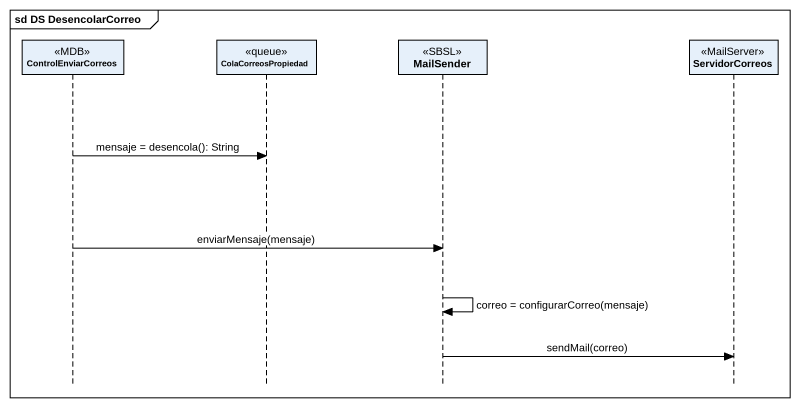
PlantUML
@startuml
mainframe sd DS DesencolarCorreo
hide footbox
participant ControlEnviarCorreos <<MDB>>
participant ColaCorreosPropiedad <<queue>>
participant MailSender <<SBSL>>
participant ServidorCorreos <<MailServer>>

ControlEnviarCorreos -> ColaCorreosPropiedad : mensaje = desencola(): String
ControlEnviarCorreos -> MailSender : enviarMensaje(mensaje)
MailSender -> MailSender : correo = configurarCorreo(mensaje)
MailSender -> ServidorCorreos : sendMail(correo)
@enduml
